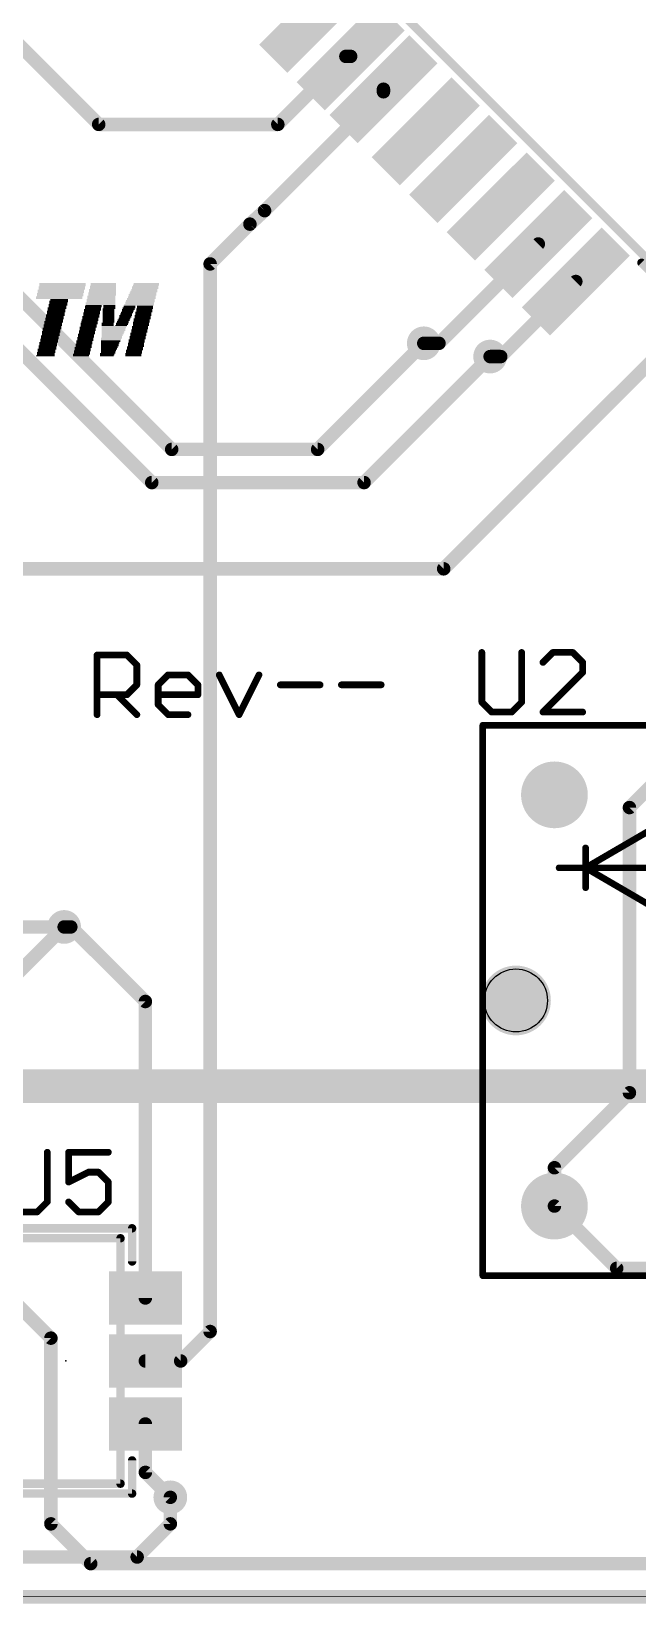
# Model space of a CAD drawing. Extents: x -0.1 to 50.1, y -0.1 to 50.1.
# Drawn here: x 15.59 to 24.72, y -0.1 to 23.6 of the extents above; entities that cross this region are included whole.
import ezdxf

# ---------------------------------------------------------------- set-up
doc = ezdxf.new("R2010")
doc.units = 0
for name, color, linetype in [('1', 22, 'CONTINUOUS'), ('15', 22, 'CONTINUOUS'), ('16', 175, 'CONTINUOUS'), ('17', 82, 'CONTINUOUS'), ('18', 82, 'CONTINUOUS'), ('2', 175, 'CONTINUOUS'), ('20', 7, 'CONTINUOUS'), ('21', 253, 'CONTINUOUS'), ('23', 7, 'CONTINUOUS'), ('25', 253, 'CONTINUOUS'), ('29', 253, 'CONTINUOUS'), ('30', 253, 'CONTINUOUS'), ('31', 253, 'CONTINUOUS'), ('51', 253, 'CONTINUOUS')]:
    doc.layers.add(name, color=color, linetype=linetype)

# ---------------------------------------------------------------- blocks, each defined once
blk = doc.blocks.new('RECT')
blk.add_solid([(-0.5, -0.5), (0.5, -0.5), (-0.5, 0.5), (0.5, 0.5)])
blk = doc.blocks.new('ROUNDP')
at = {"const_width": 0.5}
blk.add_lwpolyline([(0, -0.25, 1), (0, 0.25, 1), (0, -0.25)], format="xyb", dxfattribs=at)
blk = doc.blocks.new('ROUNDV')
at = {"const_width": 0.5}
blk.add_lwpolyline([(0, -0.25, 1), (0, 0.25, 1), (0, -0.25)], format="xyb", dxfattribs=at)

msp = doc.modelspace()

# ---------------------------------------------------------------- linework, layer by layer
at = {"layer": '1', "const_width": 0.2032}
for points in [[(16.6, 22.2), (14.6, 24.2)], [(20.3258, 23.2258), (19.3, 22.2)], [(20.3974, 23.2258), (20.3258, 23.2258)], [(20.8924, 22.6924), (19.1, 20.9)], [(20.8924, 22.7309), (20.8924, 22.6924)], [(19.3, 22.2), (16.6, 22.2)], [(19.1, 20.9), (18.8796, 20.6968)], [(18.8796, 20.6968), (18.2796, 20.0968)], [(24.6, 11.9), (33.4, 20.7)], [(21.7284, 18.9), (23.2258, 20.3974)], [(18.2796, 4), (18.2796, 20.0968)], [(22.6598, 18.7), (23.7915, 19.8317)], [(21.5, 18.9), (21.7284, 18.9)], [(22.5, 18.7), (22.6598, 18.7)], [(24.6, 7.6), (24.6, 11.9)], [(12.6796, 10.1), (16.0796, 10.1)], [(14.9236, 8.944), (16.0796, 10.1)], [(16.0796, 10.1), (16.1796, 10.1)], [(17.3036, 8.976), (16.1796, 10.1)], [(17.3036, 4.506), (17.3036, 8.976)], [(23.4696, 6.4696), (24.6, 7.6)], [(23.4696, 5.8916), (23.4696, 6.4696)], [(15.2736, 4.506), (15.8796, 3.9)], [(17.8356, 3.556), (18.2796, 4)], [(15.8796, 3.9), (15.8796, 1.1)], [(17.3036, 3.556), (17.8356, 3.556)], [(17.3036, 2.606), (17.3036, 1.876)], [(17.3036, 1.876), (17.6796, 1.5)], [(15.8796, 1.1), (16.4796, 0.5)], [(16.4796, 0.5), (41.8512, 0.5)]]:
    msp.add_lwpolyline(points, dxfattribs=at)
at = {"layer": '1', "const_width": 0.1016}
for points in [[(20.3258, 23.2766, 1), (20.3258, 23.175)], [(20.3618, 23.1899, 1), (20.2899, 23.2618)], [(20.3974, 23.175, 1), (20.3974, 23.2766)], [(20.9432, 22.7309, 1), (20.8416, 22.7309)], [(20.9283, 22.6565, 1), (20.8565, 22.7283)], [(20.8416, 22.6924, 1), (20.9432, 22.6924)], [(16.6, 22.2508, 1), (16.6, 22.1492)], [(16.5641, 22.1641, 1), (16.6359, 22.2359)], [(19.2641, 22.2359, 1), (19.3359, 22.1641)], [(19.3, 22.1492, 1), (19.3, 22.2508)], [(19.0641, 20.9359, 1), (19.1359, 20.8641)], [(19.1344, 20.8627, 1), (19.0656, 20.9373)], [(18.8452, 20.7341, 1), (18.914, 20.6595)], [(18.9155, 20.6609, 1), (18.8437, 20.7327)], [(23.2618, 20.3615, 1), (23.1899, 20.4333)], [(18.3304, 20.0968, 1), (18.2288, 20.0968)], [(18.2437, 20.1327, 1), (18.3155, 20.0609)], [(23.8274, 19.7958, 1), (23.7556, 19.8676)], [(21.5, 18.9508, 1), (21.5, 18.8492)], [(21.6925, 18.9359, 1), (21.7643, 18.8641)], [(21.7284, 18.8492, 1), (21.7284, 18.9508)], [(22.5, 18.7508, 1), (22.5, 18.6492)], [(22.6239, 18.7359, 1), (22.6957, 18.6641)], [(22.6598, 18.6492, 1), (22.6598, 18.7508)], [(24.6508, 11.9, 1), (24.5492, 11.9)], [(24.5641, 11.9359, 1), (24.6359, 11.8641)], [(16.0796, 10.1508, 1), (16.0796, 10.0492)], [(16.1155, 10.0641, 1), (16.0437, 10.1359)], [(16.0796, 10.0492, 1), (16.0796, 10.1508)], [(16.2155, 10.1359, 1), (16.1437, 10.0641)], [(16.1796, 10.0492, 1), (16.1796, 10.1508)], [(17.3544, 8.976, 1), (17.2528, 8.976)], [(17.2677, 8.9401, 1), (17.3395, 9.0119)], [(24.5492, 7.6, 1), (24.6508, 7.6)], [(24.6359, 7.5641, 1), (24.5641, 7.6359)], [(23.5204, 6.4696, 1), (23.4188, 6.4696)], [(23.4337, 6.5055, 1), (23.5055, 6.4337)], [(23.4188, 5.8916, 1), (23.5204, 5.8916)], [(17.2528, 4.506, 1), (17.3544, 4.506)], [(18.2288, 4, 1), (18.3304, 4)], [(18.3155, 3.9641, 1), (18.2437, 4.0359)], [(15.9304, 3.9, 1), (15.8288, 3.9)], [(15.8437, 3.8641, 1), (15.9155, 3.9359)], [(17.3036, 3.6068, 1), (17.3036, 3.5052)], [(17.7997, 3.5919, 1), (17.8715, 3.5201)], [(17.8356, 3.5052, 1), (17.8356, 3.6068)], [(17.3544, 2.606, 1), (17.2528, 2.606)], [(17.3395, 1.9119, 1), (17.2677, 1.8401)], [(17.2528, 1.876, 1), (17.3544, 1.876)], [(17.6437, 1.4641, 1), (17.7155, 1.5359)], [(15.9155, 1.1359, 1), (15.8437, 1.0641)], [(15.8288, 1.1, 1), (15.9304, 1.1)], [(16.4796, 0.5508, 1), (16.4796, 0.4492)], [(16.4437, 0.4641, 1), (16.5155, 0.5359)]]:
    msp.add_lwpolyline(points, format="xyb", dxfattribs=at)
at = {"layer": '15', "const_width": 0.01}
msp.add_lwpolyline([(0, 0), (50, 0)], dxfattribs=at)
at = {"layer": '16'}
for points, const_width in [([(11.6, 23.4), (17.7, 17.3)], 0.2032), ([(11.3, 22.9), (17.4, 16.8)], 0.2032), ([(21.8, 15.5), (25.4, 19.1)], 0.2032), ([(19.9, 17.3), (21.5, 18.9)], 0.2032), ([(20.6, 16.8), (22.5, 18.7)], 0.2032), ([(17.7, 17.3), (19.9, 17.3)], 0.2032), ([(17.4, 16.8), (20.6, 16.8)], 0.2032), ([(12.6, 15.5), (21.8, 15.5)], 0.2032), ([(14.4796, 7.7), (29.3, 7.7)], 0.508), ([(24.4082, 4.953), (23.4696, 5.8916)], 0.2032), ([(36.1315, 4.953), (24.4082, 4.953)], 0.2032), ([(17.6796, 1.5), (17.6796, 1.1)], 0.2032), ([(17.6796, 1.1), (17.1796, 0.6)], 0.2032), ([(17.1796, 0.6), (2.3972, 0.6)], 0.2032)]:
    msp.add_lwpolyline(points, dxfattribs=dict(at, const_width=const_width))
at = {"layer": '16', "const_width": 0.1016}
for points in [[(21.5359, 18.8641, 1), (21.4641, 18.9359)], [(22.5359, 18.6641, 1), (22.4641, 18.7359)], [(17.7, 17.3508, 1), (17.7, 17.2492)], [(17.6641, 17.2641, 1), (17.7359, 17.3359)], [(19.8641, 17.3359, 1), (19.9359, 17.2641)], [(19.9, 17.2492, 1), (19.9, 17.3508)], [(17.4, 16.8508, 1), (17.4, 16.7492)], [(17.3641, 16.7641, 1), (17.4359, 16.8359)], [(20.5641, 16.8359, 1), (20.6359, 16.7641)], [(20.6, 16.7492, 1), (20.6, 16.8508)], [(21.7641, 15.5359, 1), (21.8359, 15.4641)], [(21.8, 15.4492, 1), (21.8, 15.5508)], [(23.5055, 5.9275, 1), (23.4337, 5.8557)], [(24.4082, 5.0038, 1), (24.4082, 4.9022)], [(24.3723, 4.9171, 1), (24.4441, 4.9889)], [(17.7304, 1.5, 1), (17.6288, 1.5)], [(17.7155, 1.0641, 1), (17.6437, 1.1359)], [(17.6288, 1.1, 1), (17.7304, 1.1)], [(17.1437, 0.6359, 1), (17.2155, 0.5641)], [(17.1796, 0.5492, 1), (17.1796, 0.6508)]]:
    msp.add_lwpolyline(points, format="xyb", dxfattribs=at)
at = {"layer": '2', "const_width": 0.01}
msp.add_lwpolyline([(0, 0), (50, 0)], dxfattribs=at)
at = {"layer": '20', "const_width": 0.2032}
msp.add_lwpolyline([(2, 0), (48, 0)], dxfattribs=at)
at = {"layer": '20'}
msp.add_circle((22.8896, 8.9916), 0.475, dxfattribs=at)
at = {"layer": '21'}
for points, const_width in [([(24.9936, 19.9024), (24.7815, 20.1146)], 0.127), ([(16.5755, 13.3008), (16.5755, 14.2)], 0.1016), ([(16.5755, 14.2), (17.0251, 14.2)], 0.1016), ([(17.0251, 14.2), (17.1749, 14.0501)], 0.1016), ([(17.1749, 14.0501), (17.1749, 13.7504)], 0.1016), ([(17.1749, 13.7504), (17.0251, 13.6005)], 0.1016), ([(17.4963, 13.7504), (17.6462, 13.9002)], 0.1016), ([(17.4963, 13.4507), (17.4963, 13.7504)], 0.1016), ([(17.6462, 13.9002), (17.9459, 13.9002)], 0.1016), ([(17.9459, 13.9002), (18.0957, 13.7504)], 0.1016), ([(18.0957, 13.7504), (18.0957, 13.6005)], 0.1016), ([(18.4171, 13.9002), (18.7168, 13.3008)], 0.1016), ([(18.7168, 13.3008), (19.0165, 13.9002)], 0.1016), ([(19.3379, 13.7504), (19.9373, 13.7504)], 0.1016), ([(20.2586, 13.7504), (20.8581, 13.7504)], 0.1016), ([(17.0251, 13.6005), (16.5755, 13.6005)], 0.1016), ([(16.8752, 13.6005), (17.1749, 13.3008)], 0.1016), ([(18.0957, 13.6005), (17.4963, 13.6005)], 0.1016), ([(17.6462, 13.3008), (17.4963, 13.4507)], 0.1016), ([(17.9459, 13.3008), (17.6462, 13.3008)], 0.1016), ([(22.3896, 13.1416), (27.0896, 13.1416)], 0.1), ([(22.3896, 9.6916), (22.3896, 13.1416)], 0.1), ([(23.9396, 10.9916), (25.1396, 11.6916)], 0.1), ([(23.9396, 11.2916), (23.9396, 10.9916)], 0.1), ([(23.9396, 10.9916), (23.5396, 10.9916)], 0.1), ([(25.6396, 10.9916), (23.9396, 10.9916)], 0.1), ([(23.9396, 10.9916), (23.9396, 10.6916)], 0.1), ([(25.1396, 10.2916), (23.9396, 10.9916)], 0.1), ([(22.3896, 4.8416), (22.3896, 8.3916)], 0.1), ([(17.1036, 5.556), (15.1036, 5.556)], 0.127), ([(17.1036, 5.056), (17.1036, 5.556)], 0.127), ([(27.0896, 4.8416), (22.3896, 4.8416)], 0.1), ([(17.1036, 1.556), (17.1036, 2.056)], 0.127), ([(15.1036, 1.556), (17.1036, 1.556)], 0.127)]:
    msp.add_lwpolyline(points, dxfattribs=dict(at, const_width=const_width))
for points, const_width in [([(24.8039, 20.137, 1), (24.759, 20.0921)], 0.0635), ([(16.6009, 14.2, 1), (16.5501, 14.2)], 0.0508), ([(16.5755, 14.2254, 1), (16.5755, 14.1746)], 0.0508), ([(17.043, 14.2179, 1), (17.0071, 14.182)], 0.0508), ([(17.0251, 14.1746, 1), (17.0251, 14.2254)], 0.0508), ([(17.2004, 14.0501, 1), (17.1495, 14.0501)], 0.0508), ([(17.157, 14.0321, 1), (17.1929, 14.0681)], 0.0508), ([(17.1495, 13.7504, 1), (17.2004, 13.7504)], 0.0508), ([(17.1929, 13.7324, 1), (17.157, 13.7683)], 0.0508), ([(17.5217, 13.7504, 1), (17.4709, 13.7504)], 0.0508), ([(17.4783, 13.7683, 1), (17.5143, 13.7324)], 0.0508), ([(17.6462, 13.9256, 1), (17.6462, 13.8748)], 0.0508), ([(17.6641, 13.8823, 1), (17.6282, 13.9182)], 0.0508), ([(17.9638, 13.9182, 1), (17.9279, 13.8823)], 0.0508), ([(17.9459, 13.8748, 1), (17.9459, 13.9256)], 0.0508), ([(18.1211, 13.7504, 1), (18.0703, 13.7504)], 0.0508), ([(18.0778, 13.7324, 1), (18.1137, 13.7683)], 0.0508), ([(18.4398, 13.9116, 1), (18.3944, 13.8889)], 0.0508), ([(19.0392, 13.8889, 1), (18.9938, 13.9116)], 0.0508), ([(19.3379, 13.7758, 1), (19.3379, 13.725)], 0.0508), ([(19.9373, 13.725, 1), (19.9373, 13.7758)], 0.0508), ([(20.2586, 13.7758, 1), (20.2586, 13.725)], 0.0508), ([(20.8581, 13.725, 1), (20.8581, 13.7758)], 0.0508), ([(16.5755, 13.6259, 1), (16.5755, 13.5751)], 0.0508), ([(16.8932, 13.6185, 1), (16.8573, 13.5826)], 0.0508), ([(17.0071, 13.6185, 1), (17.043, 13.5826)], 0.0508), ([(17.0251, 13.5751, 1), (17.0251, 13.6259)], 0.0508), ([(17.4963, 13.6259, 1), (17.4963, 13.5751)], 0.0508), ([(18.0703, 13.6005, 1), (18.1211, 13.6005)], 0.0508), ([(18.0957, 13.5751, 1), (18.0957, 13.6259)], 0.0508), ([(16.5501, 13.3008, 1), (16.6009, 13.3008)], 0.0508), ([(17.157, 13.2828, 1), (17.1929, 13.3188)], 0.0508), ([(17.5143, 13.4686, 1), (17.4783, 13.4327)], 0.0508), ([(17.4709, 13.4507, 1), (17.5217, 13.4507)], 0.0508), ([(17.6462, 13.3262, 1), (17.6462, 13.2754)], 0.0508), ([(17.6282, 13.2828, 1), (17.6641, 13.3188)], 0.0508), ([(17.9459, 13.2754, 1), (17.9459, 13.3262)], 0.0508), ([(18.6941, 13.3122, 1), (18.7395, 13.2894)], 0.0508), ([(18.6941, 13.2894, 1), (18.7395, 13.3122)], 0.0508), ([(22.3896, 13.1666, 1), (22.3896, 13.1166)], 0.05), ([(22.4146, 13.1416, 1), (22.3646, 13.1416)], 0.05), ([(23.9646, 11.2916, 1), (23.9146, 11.2916)], 0.05), ([(23.5396, 11.0166, 1), (23.5396, 10.9666)], 0.05), ([(23.9396, 11.0166, 1), (23.9396, 10.9666)], 0.05), ([(23.9646, 10.9916, 1), (23.9146, 10.9916)], 0.05), ([(23.9522, 11.0132, 1), (23.927, 10.97)], 0.05), ([(23.927, 11.0132, 1), (23.9522, 10.97)], 0.05), ([(23.9146, 10.9916, 1), (23.9646, 10.9916)], 0.05), ([(23.9396, 10.9666, 1), (23.9396, 11.0166)], 0.05), ([(23.9146, 10.6916, 1), (23.9646, 10.6916)], 0.05), ([(22.3646, 9.6916, 1), (22.4146, 9.6916)], 0.05), ([(22.4146, 8.3916, 1), (22.3646, 8.3916)], 0.05), ([(17.1353, 5.556, 1), (17.0719, 5.556)], 0.0635), ([(17.1036, 5.5243, 1), (17.1036, 5.5877)], 0.0635), ([(17.0719, 5.056, 1), (17.1353, 5.056)], 0.0635), ([(22.3896, 4.8666, 1), (22.3896, 4.8166)], 0.05), ([(22.3646, 4.8416, 1), (22.4146, 4.8416)], 0.05), ([(17.1353, 2.056, 1), (17.0719, 2.056)], 0.0635), ([(17.0719, 1.556, 1), (17.1353, 1.556)], 0.0635), ([(17.1036, 1.5243, 1), (17.1036, 1.5877)], 0.0635)]:
    msp.add_lwpolyline(points, format="xyb", dxfattribs=dict(at, const_width=const_width))
at = {"layer": '23'}
msp.add_point((16.1036, 3.556), dxfattribs=at)
at = {"layer": '25', "const_width": 0.1016}
for points in [[(22.3754, 14.2386), (22.3754, 13.4893)], [(22.9748, 13.4893), (22.9748, 14.2386)], [(23.446, 14.2386), (23.2962, 14.0887)], [(23.7458, 14.2386), (23.446, 14.2386)], [(23.8956, 14.0887), (23.7458, 14.2386)], [(23.2962, 13.3394), (23.8956, 13.9388)], [(23.8956, 13.9388), (23.8956, 14.0887)], [(22.3754, 13.4893), (22.5253, 13.3394)], [(22.825, 13.3394), (22.9748, 13.4893)], [(22.5253, 13.3394), (22.825, 13.3394)], [(23.8956, 13.3394), (23.2962, 13.3394)], [(15.8248, 5.9537), (15.8248, 6.703)], [(16.7456, 6.703), (16.1462, 6.703)], [(16.1462, 6.703), (16.1462, 6.2534)], [(16.1462, 6.2534), (16.4459, 6.4032)], [(16.4459, 6.4032), (16.5958, 6.4032)], [(16.5958, 6.4032), (16.7456, 6.2534)], [(16.7456, 6.2534), (16.7456, 5.9537)], [(15.675, 5.8038), (15.8248, 5.9537)], [(16.296, 5.8038), (16.1462, 5.9537)], [(16.7456, 5.9537), (16.5958, 5.8038)], [(15.3753, 5.8038), (15.675, 5.8038)], [(16.5958, 5.8038), (16.296, 5.8038)]]:
    msp.add_lwpolyline(points, dxfattribs=at)
at = {"layer": '25', "const_width": 0.0508}
for points in [[(22.4008, 14.2386, 1), (22.35, 14.2386)], [(23.0002, 14.2386, 1), (22.9494, 14.2386)], [(23.446, 14.264, 1), (23.446, 14.2132)], [(23.464, 14.2206, 1), (23.4281, 14.2565)], [(23.7637, 14.2565, 1), (23.7278, 14.2206)], [(23.7458, 14.2132, 1), (23.7458, 14.264)], [(23.2782, 14.1067, 1), (23.3141, 14.0707)], [(23.921, 14.0887, 1), (23.8702, 14.0887)], [(23.8777, 14.0707, 1), (23.9136, 14.1067)], [(23.9136, 13.9209, 1), (23.8777, 13.9568)], [(23.8702, 13.9388, 1), (23.921, 13.9388)], [(22.3934, 13.5072, 1), (22.3574, 13.4713)], [(22.35, 13.4893, 1), (22.4008, 13.4893)], [(22.9494, 13.4893, 1), (23.0002, 13.4893)], [(22.9928, 13.4713, 1), (22.9569, 13.5072)], [(22.5253, 13.3648, 1), (22.5253, 13.314)], [(22.5073, 13.3214, 1), (22.5432, 13.3574)], [(22.807, 13.3574, 1), (22.8429, 13.3214)], [(22.825, 13.314, 1), (22.825, 13.3648)], [(23.2782, 13.3574, 1), (23.3141, 13.3214)], [(23.2962, 13.3648, 1), (23.2962, 13.314)], [(23.8956, 13.314, 1), (23.8956, 13.3648)], [(15.8502, 6.703, 1), (15.7994, 6.703)], [(16.1462, 6.7284, 1), (16.1462, 6.6776)], [(16.1716, 6.703, 1), (16.1208, 6.703)], [(16.7456, 6.6776, 1), (16.7456, 6.7284)], [(16.4459, 6.4286, 1), (16.4459, 6.3778)], [(16.4573, 6.3805, 1), (16.4345, 6.426)], [(16.6137, 6.4212, 1), (16.5778, 6.3853)], [(16.5958, 6.3778, 1), (16.5958, 6.4286)], [(16.1348, 6.2761, 1), (16.1575, 6.2307)], [(16.1208, 6.2534, 1), (16.1716, 6.2534)], [(16.771, 6.2534, 1), (16.7202, 6.2534)], [(16.7277, 6.2354, 1), (16.7636, 6.2713)], [(15.7994, 5.9537, 1), (15.8502, 5.9537)], [(15.8428, 5.9357, 1), (15.8069, 5.9716)], [(16.1641, 5.9716, 1), (16.1282, 5.9357)], [(16.7202, 5.9537, 1), (16.771, 5.9537)], [(16.7636, 5.9357, 1), (16.7277, 5.9716)], [(15.657, 5.8218, 1), (15.6929, 5.7858)], [(15.675, 5.7784, 1), (15.675, 5.8292)], [(16.296, 5.8292, 1), (16.296, 5.7784)], [(16.2781, 5.7858, 1), (16.314, 5.8218)], [(16.5778, 5.8218, 1), (16.6137, 5.7858)], [(16.5958, 5.7784, 1), (16.5958, 5.8292)]]:
    msp.add_lwpolyline(points, format="xyb", dxfattribs=at)
at = {"layer": '29', "const_width": 0.5258}
msp.add_lwpolyline([(22.8896, 8.7287, 1), (22.8896, 9.2545, 1), (22.8896, 8.7287)], format="xyb", dxfattribs=at)
at = {"layer": '30', "const_width": 0.5258}
msp.add_lwpolyline([(22.8896, 8.7287, 1), (22.8896, 9.2545, 1), (22.8896, 8.7287)], format="xyb", dxfattribs=at)
at = {"layer": '51'}
for points, const_width in [([(20.0439, 24.9936), (24.9936, 20.0439)], 0.127), ([(22.3896, 4.8416), (22.3896, 13.1416)], 0.1), ([(22.3896, 13.1416), (27.0896, 13.1416)], 0.1), ([(16.9286, 5.406), (15.2786, 5.406)], 0.127), ([(16.9286, 1.706), (16.9286, 5.406)], 0.127), ([(27.0896, 4.8416), (22.3896, 4.8416)], 0.1), ([(15.2786, 1.706), (16.9286, 1.706)], 0.127)]:
    msp.add_lwpolyline(points, dxfattribs=dict(at, const_width=const_width))
for points, const_width in [([(22.4146, 13.1416, 1), (22.3646, 13.1416)], 0.05), ([(22.3896, 13.1666, 1), (22.3896, 13.1166)], 0.05), ([(16.9603, 5.406, 1), (16.8969, 5.406)], 0.0635), ([(16.9286, 5.3743, 1), (16.9286, 5.4378)], 0.0635), ([(22.3896, 4.8666, 1), (22.3896, 4.8166)], 0.05), ([(22.3646, 4.8416, 1), (22.4146, 4.8416)], 0.05), ([(16.8969, 1.706, 1), (16.9603, 1.706)], 0.0635), ([(16.9286, 1.6743, 1), (16.9286, 1.7378)], 0.0635)]:
    msp.add_lwpolyline(points, format="xyb", dxfattribs=dict(at, const_width=const_width))

# ---------------------------------------------------------------- block references
at = {"layer": '1', "xscale": 0.5, "yscale": 1.6, "rotation": 135}
for p in [(19.8317, 23.7915), (20.3974, 23.2258), (20.8924, 22.7309), (21.5288, 22.0945), (22.0945, 21.5288), (22.6601, 20.9631), (23.2258, 20.3974), (23.7915, 19.8317)]:
    msp.add_blockref('RECT', p, dxfattribs=at)
at = {"layer": '1', "xscale": 0.7, "rotation": 270}
for p in [(17.3036, 4.506), (17.3036, 3.556), (17.3036, 2.606)]:
    msp.add_blockref('RECT', p, dxfattribs=at)
at = {"layer": '17', "xscale": 0.9048, "yscale": 0.9048}
for p in [(23.4696, 12.0916), (23.4696, 12.0916), (23.4696, 12.0916), (23.4696, 12.0916), (23.4696, 5.8916), (23.4696, 5.8916), (23.4696, 5.8916), (23.4696, 5.8916)]:
    msp.add_blockref('ROUNDP', p, dxfattribs=at)
at = {"layer": '18', "xscale": 0.508, "yscale": 0.508}
for p in [(21.5, 18.9), (21.5, 18.9), (21.5, 18.9), (21.5, 18.9), (22.5, 18.7), (22.5, 18.7), (22.5, 18.7), (22.5, 18.7), (16.0796, 10.1), (16.0796, 10.1), (16.0796, 10.1), (16.0796, 10.1), (17.6796, 1.5), (17.6796, 1.5), (17.6796, 1.5), (17.6796, 1.5)]:
    msp.add_blockref('ROUNDV', p, dxfattribs=at)
at = {"layer": '21', "yscale": 0.0127}
for p, xscale in [((16.0296, 19.7012), 0.6985), ((16.0296, 19.6885), 0.6985), ((16.0296, 19.6758), 0.6985), ((16.0423, 19.752), 0.6985), ((16.0423, 19.7393), 0.6985), ((16.0423, 19.7266), 0.6985), ((16.0423, 19.7139), 0.6985), ((16.055, 19.8028), 0.6985), ((16.055, 19.7901), 0.6985), ((16.055, 19.7774), 0.6985), ((16.055, 19.7647), 0.6985), ((16.6583, 19.7139), 0.4064), ((16.6583, 19.7012), 0.4064), ((16.6583, 19.6885), 0.4064), ((16.6583, 19.6758), 0.4064), ((16.6646, 19.7647), 0.3937), ((16.6646, 19.752), 0.3937), ((16.6646, 19.7393), 0.3937), ((16.6646, 19.7266), 0.3937), ((16.671, 19.8028), 0.381), ((16.671, 19.7901), 0.381), ((16.671, 19.7774), 0.381), ((17.2806, 19.6885), 0.4064), ((17.2806, 19.6758), 0.4064), ((17.2869, 19.7139), 0.3937), ((17.2869, 19.7012), 0.3937), ((17.2996, 19.752), 0.3937), ((17.2996, 19.7393), 0.3937), ((17.2996, 19.7266), 0.3937), ((17.3123, 19.7774), 0.3937), ((17.3059, 19.7647), 0.381), ((17.3187, 19.8028), 0.381), ((17.3187, 19.7901), 0.381), ((16.0042, 19.5996), 0.6985), ((16.0042, 19.5869), 0.6985), ((16.0042, 19.5742), 0.6985), ((16.0169, 19.6504), 0.6985), ((16.0169, 19.6377), 0.6985), ((16.0169, 19.625), 0.6985), ((16.0169, 19.6123), 0.6985), ((16.0296, 19.6631), 0.6985), ((15.9725, 19.4345), 0.2794), ((15.9788, 19.4599), 0.2667), ((15.9788, 19.4472), 0.2667), ((15.9852, 19.4853), 0.2794), ((15.9852, 19.4726), 0.2794), ((15.9979, 19.5361), 0.2794), ((15.9979, 19.5234), 0.2794), ((15.9915, 19.5107), 0.2667), ((15.9915, 19.498), 0.2667), ((16.0042, 19.5615), 0.2667), ((16.0042, 19.5488), 0.2667), ((16.5122, 19.4345), 0.2413), ((16.5186, 19.4599), 0.254), ((16.5186, 19.4472), 0.254), ((16.5249, 19.4726), 0.2413), ((16.6265, 19.5107), 0.4445), ((16.6265, 19.498), 0.4445), ((16.6265, 19.4853), 0.4445), ((16.6329, 19.5615), 0.4318), ((16.6329, 19.5488), 0.4318), ((16.6329, 19.5361), 0.4318), ((16.6329, 19.5234), 0.4318), ((16.6392, 19.6123), 0.4191), ((16.6392, 19.5996), 0.4191), ((16.6392, 19.5869), 0.4191), ((16.6392, 19.5742), 0.4191), ((16.6519, 19.6631), 0.4191), ((16.6519, 19.6504), 0.4191), ((16.6519, 19.6377), 0.4191), ((16.6519, 19.625), 0.4191), ((16.7599, 19.4726), 0.1778), ((16.7599, 19.4599), 0.1778), ((16.7599, 19.4472), 0.1778), ((16.7599, 19.4345), 0.1778), ((17.0583, 19.4345), 0.1905), ((17.0647, 19.4599), 0.1778), ((17.0647, 19.4472), 0.1778), ((17.2107, 19.4853), 0.4445), ((17.2107, 19.4726), 0.4445), ((17.2234, 19.5234), 0.4445), ((17.2171, 19.5107), 0.4318), ((17.2171, 19.498), 0.4318), ((17.2297, 19.5488), 0.4318), ((17.2297, 19.5361), 0.4318), ((17.2425, 19.5742), 0.4318), ((17.2361, 19.5615), 0.4191), ((17.2488, 19.5996), 0.4191), ((17.2488, 19.5869), 0.4191), ((17.2615, 19.6377), 0.4191), ((17.2615, 19.625), 0.4191), ((17.2552, 19.6123), 0.4064), ((17.2678, 19.6631), 0.4064), ((17.2678, 19.6504), 0.4064), ((17.2996, 19.4599), 0.2413), ((17.2996, 19.4472), 0.2413), ((17.2996, 19.4345), 0.2413), ((15.9217, 19.2313), 0.2794), ((15.9217, 19.2186), 0.2794), ((15.9153, 19.2059), 0.2667), ((15.9344, 19.2821), 0.2794), ((15.9344, 19.2694), 0.2794), ((15.928, 19.2567), 0.2667), ((15.928, 19.244), 0.2667), ((15.9407, 19.3075), 0.2667), ((15.9407, 19.2948), 0.2667), ((15.9471, 19.3329), 0.2794), ((15.9471, 19.3202), 0.2794), ((15.9598, 19.3837), 0.2794), ((15.9598, 19.371), 0.2794), ((15.9534, 19.3583), 0.2667), ((15.9534, 19.3456), 0.2667), ((15.9725, 19.4218), 0.2794), ((15.9661, 19.4091), 0.2667), ((15.9661, 19.3964), 0.2667), ((16.455, 19.2059), 0.254), ((16.4614, 19.2313), 0.2413), ((16.4614, 19.2186), 0.2413), ((16.4678, 19.2567), 0.254), ((16.4678, 19.244), 0.254), ((16.4741, 19.2821), 0.2413), ((16.4741, 19.2694), 0.2413), ((16.4805, 19.3075), 0.254), ((16.4805, 19.2948), 0.254), ((16.4931, 19.3583), 0.254), ((16.4931, 19.3456), 0.254), ((16.4868, 19.3329), 0.2413), ((16.4868, 19.3202), 0.2413), ((16.4995, 19.3837), 0.2413), ((16.4995, 19.371), 0.2413), ((16.5059, 19.4091), 0.254), ((16.5059, 19.3964), 0.254), ((16.5122, 19.4218), 0.2413), ((16.7345, 19.2059), 0.1778), ((16.7535, 19.4218), 0.1905), ((16.7472, 19.4091), 0.1778), ((16.7472, 19.3964), 0.1778), ((16.7472, 19.3837), 0.1778), ((16.7472, 19.371), 0.1778), ((16.7472, 19.3583), 0.1778), ((16.7472, 19.3456), 0.1778), ((16.7472, 19.3329), 0.1778), ((16.7472, 19.3202), 0.1778), ((16.7472, 19.3075), 0.1778), ((16.7472, 19.2948), 0.1778), ((16.7472, 19.2821), 0.1778), ((16.7472, 19.2694), 0.1778), ((16.7472, 19.2567), 0.1778), ((16.7472, 19.244), 0.1778), ((16.7472, 19.2313), 0.1778), ((16.7472, 19.2186), 0.1778), ((16.9567, 19.2059), 0.1905), ((16.963, 19.2313), 0.1778), ((16.963, 19.2186), 0.1778), ((16.9758, 19.2567), 0.1778), ((16.9758, 19.244), 0.1778), ((16.9885, 19.2821), 0.1778), ((16.9885, 19.2694), 0.1778), ((17.0011, 19.3075), 0.1778), ((17.0011, 19.2948), 0.1778), ((17.0075, 19.3202), 0.1905), ((17.0139, 19.3456), 0.1778), ((17.0139, 19.3329), 0.1778), ((17.0266, 19.371), 0.1778), ((17.0266, 19.3583), 0.1778), ((17.0392, 19.3964), 0.1778), ((17.0392, 19.3837), 0.1778), ((17.0456, 19.4091), 0.1905), ((17.052, 19.4218), 0.1778), ((17.2361, 19.2059), 0.2413), ((17.2425, 19.2186), 0.254), ((17.2488, 19.2567), 0.2413), ((17.2488, 19.244), 0.2413), ((17.2488, 19.2313), 0.2413), ((17.2552, 19.2694), 0.254), ((17.2678, 19.3202), 0.254), ((17.2615, 19.3075), 0.2413), ((17.2615, 19.2948), 0.2413), ((17.2615, 19.2821), 0.2413), ((17.2742, 19.3583), 0.2413), ((17.2742, 19.3456), 0.2413), ((17.2742, 19.3329), 0.2413), ((17.2806, 19.371), 0.254), ((17.2869, 19.4091), 0.2413), ((17.2869, 19.3964), 0.2413), ((17.2869, 19.3837), 0.2413), ((17.2933, 19.4218), 0.254), ((15.8582, 18.9646), 0.2794), ((15.8645, 19.0027), 0.2667), ((15.8645, 18.99), 0.2667), ((15.8645, 18.9773), 0.2667), ((15.8709, 19.0154), 0.2794), ((15.8836, 19.0789), 0.2794), ((15.8836, 19.0662), 0.2794), ((15.8772, 19.0535), 0.2667), ((15.8772, 19.0408), 0.2667), ((15.8772, 19.0281), 0.2667), ((15.8963, 19.1297), 0.2794), ((15.8963, 19.117), 0.2794), ((15.8899, 19.1043), 0.2667), ((15.8899, 19.0916), 0.2667), ((15.9026, 19.1551), 0.2667), ((15.9026, 19.1424), 0.2667), ((15.909, 19.1805), 0.2794), ((15.909, 19.1678), 0.2794), ((15.9153, 19.1932), 0.2667), ((16.3979, 18.9773), 0.2413), ((16.3979, 18.9646), 0.2413), ((16.4043, 18.99), 0.254), ((16.4169, 19.0408), 0.254), ((16.4106, 19.0281), 0.2413), ((16.4106, 19.0154), 0.2413), ((16.4106, 19.0027), 0.2413), ((16.4233, 19.0789), 0.2413), ((16.4233, 19.0662), 0.2413), ((16.4233, 19.0535), 0.2413), ((16.4297, 19.0916), 0.254), ((16.436, 19.1297), 0.2413), ((16.436, 19.117), 0.2413), ((16.436, 19.1043), 0.2413), ((16.4424, 19.1424), 0.254), ((16.455, 19.1932), 0.254), ((16.4487, 19.1805), 0.2413), ((16.4487, 19.1678), 0.2413), ((16.4487, 19.1551), 0.2413), ((16.7916, 18.9773), 0.3175), ((16.7853, 18.9646), 0.3048), ((16.7345, 19.1932), 0.1778), ((16.7345, 19.1805), 0.1778), ((16.7345, 19.1678), 0.1778), ((16.8361, 19.1551), 0.381), ((16.8297, 19.1424), 0.3683), ((16.8297, 19.1297), 0.3683), ((16.8234, 19.117), 0.3556), ((16.8234, 19.1043), 0.3556), ((16.8234, 19.0916), 0.3556), ((16.817, 19.0789), 0.3429), ((16.817, 19.0662), 0.3429), ((16.8107, 19.0535), 0.3302), ((16.8107, 19.0408), 0.3302), ((16.8043, 19.0281), 0.3175), ((16.8043, 19.0154), 0.3175), ((16.798, 19.0027), 0.3048), ((16.798, 18.99), 0.3048), ((16.9377, 19.1678), 0.1778), ((16.9504, 19.1932), 0.1778), ((16.9504, 19.1805), 0.1778), ((17.1853, 19.0027), 0.2413), ((17.1853, 18.99), 0.2413), ((17.1853, 18.9773), 0.2413), ((17.1853, 18.9646), 0.2413), ((17.198, 19.0535), 0.2413), ((17.198, 19.0408), 0.2413), ((17.198, 19.0281), 0.2413), ((17.198, 19.0154), 0.2413), ((17.2107, 19.1043), 0.2413), ((17.2107, 19.0916), 0.2413), ((17.2107, 19.0789), 0.2413), ((17.2107, 19.0662), 0.2413), ((17.2234, 19.1551), 0.2413), ((17.2234, 19.1424), 0.2413), ((17.2234, 19.1297), 0.2413), ((17.2234, 19.117), 0.2413), ((17.2361, 19.1932), 0.2413), ((17.2361, 19.1805), 0.2413), ((17.2361, 19.1678), 0.2413), ((15.8074, 18.7614), 0.2794), ((15.801, 18.7487), 0.2667), ((15.801, 18.736), 0.2667), ((15.801, 18.7233), 0.2667), ((15.8201, 18.8122), 0.2794), ((15.8137, 18.7995), 0.2667), ((15.8137, 18.7868), 0.2667), ((15.8137, 18.7741), 0.2667), ((15.8264, 18.8503), 0.2667), ((15.8264, 18.8376), 0.2667), ((15.8264, 18.8249), 0.2667), ((15.8328, 18.863), 0.2794), ((15.8455, 18.9138), 0.2794), ((15.8391, 18.9011), 0.2667), ((15.8391, 18.8884), 0.2667), ((15.8391, 18.8757), 0.2667), ((15.8518, 18.9519), 0.2667), ((15.8518, 18.9392), 0.2667), ((15.8518, 18.9265), 0.2667), ((16.3407, 18.736), 0.254), ((16.3344, 18.7233), 0.2413), ((16.3471, 18.7741), 0.2413), ((16.3471, 18.7614), 0.2413), ((16.3471, 18.7487), 0.2413), ((16.3535, 18.7868), 0.254), ((16.3598, 18.8249), 0.2413), ((16.3598, 18.8122), 0.2413), ((16.3598, 18.7995), 0.2413), ((16.3662, 18.8376), 0.254), ((16.3788, 18.8884), 0.254), ((16.3725, 18.8757), 0.2413), ((16.3725, 18.863), 0.2413), ((16.3725, 18.8503), 0.2413), ((16.3852, 18.9265), 0.2413), ((16.3852, 18.9138), 0.2413), ((16.3852, 18.9011), 0.2413), ((16.3916, 18.9392), 0.254), ((16.3979, 18.9519), 0.2413), ((16.7345, 18.7487), 0.2286), ((16.7281, 18.736), 0.2159), ((16.7281, 18.7233), 0.2159), ((16.7535, 18.8249), 0.2413), ((16.7535, 18.8122), 0.2413), ((16.7853, 18.9519), 0.3048), ((16.7789, 18.9392), 0.2921), ((16.7789, 18.9265), 0.2921), ((16.7726, 18.9138), 0.2794), ((16.7726, 18.9011), 0.2794), ((16.7662, 18.8884), 0.2667), ((16.7662, 18.8757), 0.2667), ((16.7662, 18.863), 0.2667), ((16.7599, 18.8503), 0.254), ((16.7599, 18.8376), 0.254), ((16.7472, 18.7995), 0.2286), ((16.7472, 18.7868), 0.2286), ((16.7408, 18.7741), 0.2159), ((16.7408, 18.7614), 0.2159), ((17.1218, 18.736), 0.2413), ((17.1218, 18.7233), 0.2413), ((17.1282, 18.7487), 0.254), ((17.1345, 18.7868), 0.2413), ((17.1345, 18.7741), 0.2413), ((17.1345, 18.7614), 0.2413), ((17.1409, 18.7995), 0.254), ((17.1535, 18.8503), 0.254), ((17.1472, 18.8376), 0.2413), ((17.1472, 18.8249), 0.2413), ((17.1472, 18.8122), 0.2413), ((17.1599, 18.9011), 0.2413), ((17.1599, 18.8884), 0.2413), ((17.1599, 18.8757), 0.2413), ((17.1599, 18.863), 0.2413), ((17.1726, 18.9519), 0.2413), ((17.1726, 18.9392), 0.2413), ((17.1726, 18.9265), 0.2413), ((17.1726, 18.9138), 0.2413), ((15.7947, 18.7106), 0.2794), ((16.3344, 18.7106), 0.2413), ((16.7218, 18.7106), 0.2032), ((17.1218, 18.7106), 0.2413)]:
    msp.add_blockref('RECT', p, dxfattribs=dict(at, xscale=xscale))
at = {"layer": '29'}
for p, xscale, yscale, rotation in [((19.8317, 23.7915), 0.6016, 1.7016, 135), ((20.3974, 23.2258), 0.6016, 1.7016, 135), ((20.8924, 22.7309), 0.6016, 1.7016, 135), ((21.5288, 22.0945), 0.6016, 1.7016, 135), ((22.0945, 21.5288), 0.6016, 1.7016, 135), ((22.6601, 20.9631), 0.6016, 1.7016, 135), ((23.2258, 20.3974), 0.6016, 1.7016, 135), ((23.7915, 19.8317), 0.6016, 1.7016, 135), ((17.3036, 4.506), 0.8016, 1.1016, 270), ((17.3036, 3.556), 0.8016, 1.1016, 270), ((17.3036, 2.606), 0.8016, 1.1016, 270)]:
    msp.add_blockref('RECT', p, dxfattribs=dict(at, xscale=xscale, yscale=yscale, rotation=rotation))
at = {"layer": '29', "xscale": 1.0064, "yscale": 1.0064}
for p in [(23.4696, 12.0916), (23.4696, 5.8916)]:
    msp.add_blockref('ROUNDP', p, dxfattribs=at)
at = {"layer": '30', "xscale": 1.0064, "yscale": 1.0064}
for p in [(23.4696, 12.0916), (23.4696, 5.8916)]:
    msp.add_blockref('ROUNDP', p, dxfattribs=at)
at = {"layer": '31', "xscale": 0.5, "yscale": 1.6, "rotation": 135}
for p in [(19.8317, 23.7915), (20.3974, 23.2258), (20.8924, 22.7309), (21.5288, 22.0945), (22.0945, 21.5288), (22.6601, 20.9631), (23.2258, 20.3974), (23.7915, 19.8317)]:
    msp.add_blockref('RECT', p, dxfattribs=at)
at = {"layer": '31', "xscale": 0.7, "rotation": 270}
for p in [(17.3036, 4.506), (17.3036, 3.556), (17.3036, 2.606)]:
    msp.add_blockref('RECT', p, dxfattribs=at)
at = {"layer": '51', "xscale": 0.375, "yscale": 0.6, "rotation": 135}
for p in [(20.6095, 23.438), (21.1752, 22.8723), (21.7409, 22.3066), (22.3066, 21.7409), (22.8723, 21.1752), (23.438, 20.6095), (24.0037, 20.0439)]:
    msp.add_blockref('RECT', p, dxfattribs=at)

doc.saveas('drawing.dxf')
